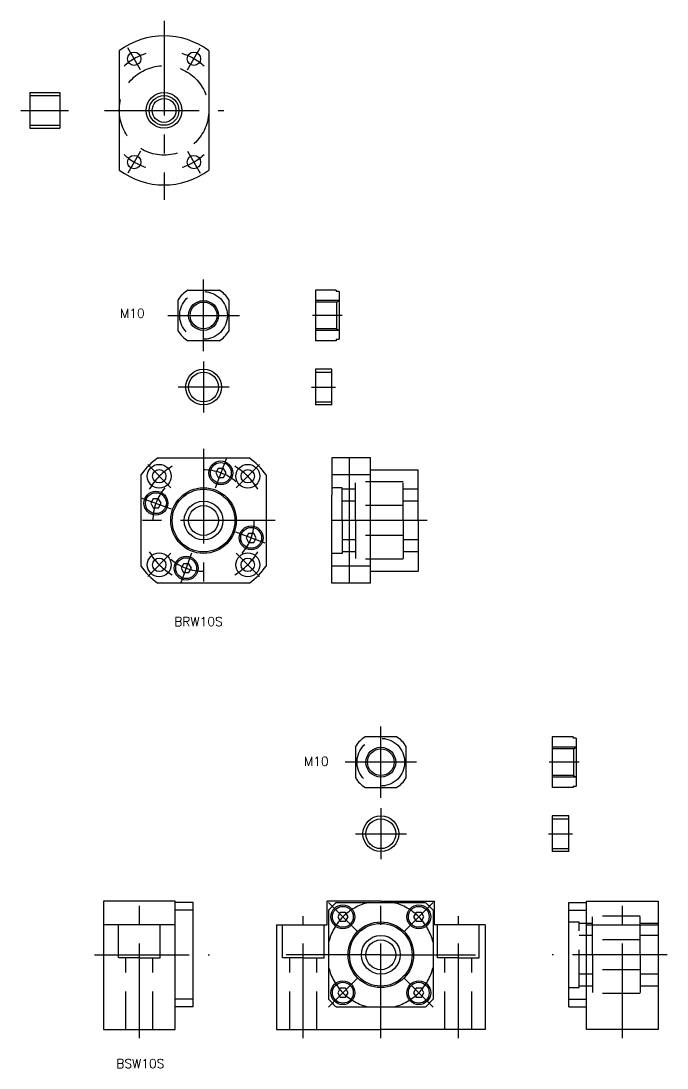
# Model space of a CAD drawing. Extents: x -151 to 464, y -324 to 30.
# Drawn here: x 247 to 463.7, y -321.1 to 30 of the extents above; entities that cross this region are included whole.
import ezdxf

# ---------------------------------------------------------------- set-up
doc = ezdxf.new("R2010")
doc.units = 0
doc.linetypes.add('CENTER', pattern=[50.8, 31.75, -6.35, 6.35, -6.35])
doc.linetypes.add('DASHED', pattern=[19.05, 12.7, -6.35])
doc.layers.get('0').update_dxf_attribs({"linetype": 'CONTINUOUS'})
doc.layers.add('CENTER', color=1, linetype='CENTER')
doc.styles.get("Standard").update_dxf_attribs({"font": 'txt.shx', "height": 3, "bigfont": 'bigfont.shx'})

# ---------------------------------------------------------------- blocks, each defined once
blk = doc.blocks.new('*U12')
at = {"color": 7, "linetype": 'CONTINUOUS'}
blk.add_text('M10', height=3, dxfattribs=at).set_placement((280.26, -69.5))
blk = doc.blocks.new('*U13')
at = {"color": 7, "linetype": 'CONTINUOUS'}
blk.add_text('BRW10S', height=3, dxfattribs=at).set_placement((298.46, -172.9))
blk = doc.blocks.new('*U14')
at = {"color": 7, "linetype": 'CONTINUOUS'}
blk.add_text('M10', height=3, dxfattribs=at).set_placement((341.94, -219.77))
blk = doc.blocks.new('*U15')
at = {"color": 7, "linetype": 'CONTINUOUS'}
blk.add_text('BSW10S', height=3, dxfattribs=at).set_placement((279.02, -321.12))

msp = doc.modelspace()

# ---------------------------------------------------------------- linework, layer by layer
at = {"color": 7, "linetype": 'CONTINUOUS'}
for p, q in [((280, 20), (280, -20)), ((310, 20), (310, -20)), ((250, 6), (250, -6)), ((250, 6), (260, 6)), ((260, 6), (260, -6)), ((250, -6), (260, -6)), ((302.98, -60.26), (313.51, -60.26)), ((352.74, -60.26), (345.74, -60.26)), ((345.74, -60.26), (345.74, -77.26)), ((352.74, -60.26), (352.74, -60.76)), ((353.74, -60.76), (352.74, -60.76)), ((353.74, -60.76), (353.74, -76.76)), ((299.74, -74.03), (299.74, -63.49)), ((316.74, -63.49), (316.74, -74.03)), ((352.74, -76.76), (352.74, -77.26)), ((352.74, -76.76), (353.74, -76.76)), ((313.51, -77.26), (302.98, -77.26)), ((352.74, -77.26), (345.74, -77.26)), ((345.74, -86.76), (345.74, -98.76)), ((351.24, -86.76), (345.74, -86.76)), ((351.24, -98.76), (351.24, -86.76)), ((351.24, -98.76), (345.74, -98.76)), ((292.91, -116.53), (323.57, -116.53)), ((351.24, -116.53), (351.24, -129.03)), ((364.24, -116.53), (351.24, -116.53)), ((357.24, -158.53), (357.24, -116.53)), ((364.24, -158.53), (364.24, -116.53)), ((287.24, -122.2), (287.24, -152.86)), ((329.24, -122.2), (329.24, -152.86)), ((364.24, -122.2), (351.24, -122.2)), ((364.24, -120.53), (380.24, -120.53)), ((380.24, -137.53), (380.24, -120.53)), ((351.24, -146.03), (351.24, -129.03)), ((380.24, -137.53), (380.24, -154.53)), ((351.24, -158.53), (351.24, -146.03)), ((364.24, -152.86), (351.24, -152.86)), ((364.24, -154.53), (380.24, -154.53)), ((323.57, -158.53), (292.91, -158.53)), ((364.24, -158.53), (351.24, -158.53)), ((372.97, -210.05), (362.44, -210.05)), ((432.21, -210.05), (425.21, -210.05)), ((425.21, -210.05), (425.21, -227.05)), ((432.21, -210.05), (432.21, -210.55)), ((433.21, -210.55), (432.21, -210.55)), ((433.21, -210.55), (433.21, -226.55)), ((359.21, -213.28), (359.21, -223.82)), ((376.21, -223.82), (376.21, -213.28)), ((362.44, -227.05), (372.97, -227.05)), ((432.21, -227.05), (425.21, -227.05)), ((432.21, -226.55), (433.21, -226.55)), ((432.21, -226.55), (432.21, -227.05)), ((430.71, -236.55), (425.21, -236.55)), ((425.21, -236.55), (425.21, -248.55)), ((430.71, -248.55), (430.71, -236.55)), ((430.71, -248.55), (425.21, -248.55)), ((274.71, -265.14), (274.71, -308.14)), ((298.71, -265.14), (274.71, -265.14)), ((298.71, -265.99), (298.71, -265.14)), ((304.71, -265.64), (298.71, -265.64)), ((298.71, -300.29), (298.71, -265.99)), ((304.71, -300.64), (304.71, -265.64)), ((367.71, -265.14), (349.71, -265.14)), ((349.71, -273.14), (349.71, -265.14)), ((352.78, -265.64), (382.63, -265.64)), ((367.71, -265.14), (385.71, -265.14)), ((385.71, -273.14), (385.71, -265.14)), ((430.71, -300.64), (430.71, -265.64)), ((430.71, -265.64), (436.71, -265.64)), ((436.71, -265.14), (460.71, -265.14)), ((436.71, -265.99), (436.71, -265.14)), ((436.71, -300.29), (436.71, -265.99)), ((460.71, -265.14), (460.71, -308.14)), ((304.71, -268.21), (298.71, -268.21)), ((350.21, -268.21), (350.21, -298.06)), ((385.21, -268.21), (385.21, -298.06)), ((430.71, -268.21), (436.71, -268.21)), ((298.71, -273.14), (274.71, -273.14)), ((332.71, -273.14), (332.71, -308.14)), ((332.71, -273.14), (349.71, -273.14)), ((402.71, -273.14), (385.71, -273.14)), ((402.71, -273.14), (402.71, -308.14)), ((436.71, -273.14), (460.71, -273.14)), ((304.71, -298.06), (298.71, -298.06)), ((430.71, -298.06), (436.71, -298.06)), ((298.71, -308.14), (298.71, -300.29)), ((304.71, -300.64), (298.71, -300.64)), ((352.78, -300.64), (382.63, -300.64)), ((430.71, -300.64), (436.71, -300.64)), ((436.71, -308.14), (436.71, -300.29)), ((274.71, -308.14), (298.71, -308.14)), ((332.71, -308.14), (367.71, -308.14)), ((402.71, -308.14), (367.71, -308.14)), ((460.71, -308.14), (436.71, -308.14))]:
    msp.add_line(p, q, dxfattribs=at)
at = {"color": 3, "linetype": 'DASHED'}
for p, q in [((250, 5), (260, 5)), ((250, -5), (260, -5)), ((353.74, -63.76), (345.74, -63.76)), ((352.88, -64.26), (345.74, -64.26)), ((352.88, -64.26), (353.74, -63.76)), ((352.88, -64.26), (352.88, -73.26)), ((352.88, -73.26), (345.74, -73.26)), ((352.88, -73.26), (353.74, -73.76)), ((353.74, -73.76), (345.74, -73.76)), ((345.74, -87.76), (351.24, -87.76)), ((345.74, -97.76), (351.24, -97.76)), ((375.24, -124.53), (359.24, -124.53)), ((359.24, -137.53), (359.24, -124.53)), ((375.24, -137.53), (375.24, -124.53)), ((354.74, -126.53), (351.24, -126.53)), ((354.74, -137.53), (354.74, -126.53)), ((359.24, -127.03), (354.74, -127.03)), ((380.24, -127.03), (375.24, -127.03)), ((359.24, -131.03), (354.74, -131.03)), ((375.24, -132.53), (359.24, -132.53)), ((380.24, -131.03), (375.24, -131.03)), ((354.74, -137.53), (354.74, -148.53)), ((359.24, -137.53), (359.24, -150.53)), ((375.24, -137.53), (375.24, -150.53)), ((375.24, -142.53), (359.24, -142.53)), ((359.24, -144.03), (354.74, -144.03)), ((380.24, -144.03), (375.24, -144.03)), ((354.74, -148.53), (351.24, -148.53)), ((359.24, -148.03), (354.74, -148.03)), ((375.24, -150.53), (359.24, -150.53)), ((380.24, -148.03), (375.24, -148.03)), ((433.21, -213.55), (425.21, -213.55)), ((432.34, -214.05), (425.21, -214.05)), ((432.34, -214.05), (433.21, -213.55)), ((432.34, -214.05), (432.34, -223.05)), ((432.34, -223.05), (425.21, -223.05)), ((433.21, -223.55), (425.21, -223.55)), ((432.34, -223.05), (433.21, -223.55)), ((425.21, -237.55), (430.71, -237.55)), ((425.21, -247.55), (430.71, -247.55)), ((454.71, -270.14), (438.71, -270.14)), ((438.71, -283.14), (438.71, -270.14)), ((454.71, -283.14), (454.71, -270.14)), ((279.71, -284.14), (279.71, -273.14)), ((293.71, -284.14), (293.71, -273.14)), ((334.71, -284.14), (334.71, -273.14)), ((348.71, -284.14), (348.71, -273.14)), ((386.71, -284.14), (386.71, -273.14)), ((400.71, -284.14), (400.71, -273.14)), ((430.71, -272.14), (434.21, -272.14)), ((434.21, -294.14), (434.21, -272.14)), ((438.71, -272.64), (434.21, -272.64)), ((460.71, -272.64), (454.71, -272.64)), ((438.71, -276.64), (434.21, -276.64)), ((460.71, -276.64), (454.71, -276.64)), ((454.71, -278.14), (438.71, -278.14)), ((286.71, -284.14), (279.71, -284.14)), ((282.21, -308.14), (282.21, -284.14)), ((286.71, -284.14), (293.71, -284.14)), ((291.21, -308.14), (291.21, -284.14)), ((341.71, -284.14), (334.71, -284.14)), ((337.21, -308.14), (337.21, -284.14)), ((341.71, -284.14), (348.71, -284.14)), ((346.21, -308.14), (346.21, -284.14)), ((393.71, -284.14), (386.71, -284.14)), ((389.21, -308.14), (389.21, -284.14)), ((393.71, -284.14), (400.71, -284.14)), ((398.21, -308.14), (398.21, -284.14)), ((438.71, -283.14), (438.71, -296.14)), ((454.71, -283.14), (454.71, -296.14)), ((438.71, -289.64), (434.21, -289.64)), ((454.71, -288.14), (438.71, -288.14)), ((460.71, -289.64), (454.71, -289.64)), ((430.71, -294.14), (434.21, -294.14)), ((438.71, -293.64), (434.21, -293.64)), ((460.71, -293.64), (454.71, -293.64)), ((454.71, -296.14), (438.71, -296.14))]:
    msp.add_line(p, q, dxfattribs=at)
for points in [[(313.19, -120.05), (312.33, -121.55), (313.19, -123.05), (314.92, -123.05), (315.79, -121.55), (314.92, -120.05)], [(291.4, -130.21), (290.54, -131.71), (291.4, -133.21), (293.14, -133.21), (294, -131.71), (293.14, -130.21)], [(323.35, -141.84), (322.49, -143.34), (323.35, -144.84), (325.08, -144.84), (325.95, -143.34), (325.08, -141.84)], [(301.56, -152), (300.7, -153.5), (301.56, -155), (303.3, -155), (304.16, -153.5), (303.3, -152)], [(354.11, -268.91), (353.25, -270.41), (354.11, -271.91), (355.84, -271.91), (356.71, -270.41), (355.84, -268.91)], [(379.57, -268.91), (378.7, -270.41), (379.57, -271.91), (381.3, -271.91), (382.17, -270.41), (381.3, -268.91)], [(354.11, -294.36), (353.25, -295.86), (354.11, -297.36), (355.84, -297.36), (356.71, -295.86), (355.84, -294.36)], [(379.57, -294.36), (378.7, -295.86), (379.57, -297.36), (381.3, -297.36), (382.17, -295.86), (381.3, -294.36)]]:
    msp.add_lwpolyline(points, close=True)
at = {"color": 7, "linetype": 'CONTINUOUS'}
for centre, radius in [((285, 17.32), 2.25), ((305, 17.32), 2.25), ((295, 0), 6), ((295, 0), 5), ((295, 0), 4), ((285, -17.32), 2.25), ((305, -17.32), 2.25), ((308.24, -68.76), 4.5), ((308.24, -92.76), 6), ((308.24, -92.76), 5), ((293.39, -122.68), 4), ((314.06, -121.55), 4), ((323.09, -122.68), 4), ((293.39, -122.68), 2.25), ((323.09, -122.68), 2.25), ((292.27, -131.71), 4), ((308.24, -137.53), 6.5), ((308.24, -137.53), 5), ((324.22, -143.34), 4), ((293.39, -152.38), 4), ((293.39, -152.38), 2.25), ((302.43, -153.5), 4), ((323.09, -152.38), 4), ((323.09, -152.38), 2.25), ((367.71, -218.55), 4.5), ((367.71, -242.55), 6), ((367.71, -242.55), 5), ((354.98, -270.41), 4), ((380.43, -270.41), 4), ((354.98, -270.41), 3.5), ((380.43, -270.41), 3.5), ((367.71, -283.14), 11), ((367.71, -283.14), 6.5), ((367.71, -283.14), 5), ((354.98, -295.86), 4), ((354.98, -295.86), 3.5), ((380.43, -295.86), 4), ((380.43, -295.86), 3.5)]:
    msp.add_circle(centre, radius, dxfattribs=at)
at = {"color": 3, "linetype": 'DASHED'}
for centre, radius in [((295, 0), 15), ((308.24, -68.76), 8), ((367.71, -218.55), 8)]:
    msp.add_circle(centre, radius, dxfattribs=at)
at = {"color": 3, "linetype": 'CONTINUOUS'}
for centre in [(308.24, -68.76), (367.71, -218.55)]:
    msp.add_circle(centre, 5, dxfattribs=at)
for centre, radius in [((314.06, -121.55), 3.5), ((292.27, -131.71), 3.5), ((308.24, -137.53), 11), ((308.24, -137.53), 10.5), ((324.22, -143.34), 3.5), ((302.43, -153.5), 3.5), ((367.71, -283.14), 10.5)]:
    msp.add_circle(centre, radius)
at = {"color": 7, "linetype": 'CONTINUOUS'}
for centre, radius, start, end in [((295, 0), 25, 53.1301, 126.8699), ((295, 0), 25, 233.1301, 306.8699), ((308.24, -68.76), 10, 121.7883, 148.2117), ((308.24, -68.76), 10, 31.7883, 58.2117), ((308.24, -68.76), 10, 211.7883, 238.2117), ((308.24, -68.76), 10, 301.7883, 328.2117), ((308.24, -137.53), 26, 126.1289, 143.8711), ((308.24, -137.53), 26, 36.1289, 53.8711), ((308.24, -137.53), 26, 216.1289, 233.8711), ((308.24, -137.53), 26, 306.1289, 323.8711), ((367.71, -218.55), 10, 121.7883, 148.2117), ((367.71, -218.55), 10, 31.7883, 58.2117), ((367.71, -218.55), 10, 211.7883, 238.2117), ((367.71, -218.55), 10, 301.7883, 328.2117), ((367.71, -283.14), 23, 130.4591, 139.5409), ((367.71, -283.14), 23, 40.4591, 49.5409), ((367.71, -283.14), 23, 220.4591, 229.5409), ((367.71, -283.14), 23, 310.4591, 319.5409)]:
    msp.add_arc(centre, radius, start, end, dxfattribs=at)
at = {"layer": 'CENTER', "color": 1, "linetype": 'CENTER'}
for p, q in [((295, 30), (295, -30)), ((287.12, 13.64), (282.87, 21)), ((302.88, 13.64), (307.13, 21)), ((247, 0), (263, 0)), ((275, 0), (315, 0)), ((287.12, -13.64), (282.87, -21)), ((302.88, -13.64), (307.13, -21)), ((308.24, -80.77), (308.24, -56.75)), ((296.24, -68.76), (320.25, -68.76)), ((354.74, -68.76), (344.74, -68.76)), ((308.24, -84.21), (308.24, -101.31)), ((316.79, -92.76), (299.69, -92.76)), ((344.49, -92.76), (352.49, -92.76)), ((308.24, -113.53), (308.24, -161.53)), ((289.51, -118.79), (297.28, -126.57)), ((315.79, -116.81), (312.19, -126.67)), ((326.98, -118.79), (319.2, -126.57)), ((287.52, -129.99), (297.39, -133.58)), ((332.24, -137.53), (284.24, -137.53)), ((383.24, -137.53), (348.4, -137.53)), ((328.96, -145.07), (319.1, -141.48)), ((289.51, -156.27), (297.28, -148.49)), ((300.7, -158.25), (304.29, -148.38)), ((326.98, -156.27), (319.2, -148.49)), ((367.71, -230.56), (367.71, -206.54)), ((379.71, -218.55), (355.7, -218.55)), ((434.21, -218.55), (424.21, -218.55)), ((367.71, -234), (367.71, -251.1)), ((359.16, -242.55), (376.26, -242.55)), ((423.96, -242.55), (431.96, -242.55)), ((286.71, -311.14), (286.71, -262.14)), ((367.71, -311.14), (367.71, -262.14)), ((448.71, -311.14), (448.71, -262.14)), ((350.15, -265.58), (359.8, -275.23)), ((385.26, -265.58), (375.61, -275.23)), ((341.71, -311.14), (341.71, -270.14)), ((393.71, -311.14), (393.71, -270.14)), ((271.71, -283.14), (310.21, -283.14)), ((367.71, -283.14), (329.71, -283.14)), ((367.71, -283.14), (405.71, -283.14)), ((463.71, -283.14), (425.21, -283.14)), ((350.15, -300.69), (359.8, -291.04)), ((385.26, -300.69), (375.61, -291.04))]:
    msp.add_line(p, q, dxfattribs=at)
for centre, radius, start, end in [((295, 0), 20, 107.8212, 132.1788), ((295, 0), 20, 47.8212, 72.1788), ((295, 0), 20, 227.8212, 252.1788), ((295, 0), 20, 287.8212, 312.1788), ((308.24, -137.53), 21, 119.9507, 150.0493), ((308.24, -137.53), 21, 29.9507, 60.0493), ((308.24, -137.53), 21, 209.9507, 240.0493), ((308.24, -137.53), 21, 299.9507, 330.0493), ((367.71, -283.14), 18, 103.5362, 166.4638), ((367.71, -283.14), 18, 13.5362, 76.4638), ((367.71, -283.14), 18, 193.5362, 256.4638), ((367.71, -283.14), 18, 283.5362, 346.4638)]:
    msp.add_arc(centre, radius, start, end, dxfattribs=at)
at = {"layer": 'CENTER'}
for start, end in [(49.6715, 90.3285), (139.6715, 180.3285), (319.6715, 0.3285), (229.6715, 270.3285)]:
    msp.add_arc((308.24, -137.53), 17, start, end, dxfattribs=at)

# ---------------------------------------------------------------- block references
at = {"color": 7, "linetype": 'CONTINUOUS'}
for name in ['*U12', '*U13', '*U14', '*U15']:
    msp.add_blockref(name, (0, 0), dxfattribs=at)

doc.saveas('drawing.dxf')
